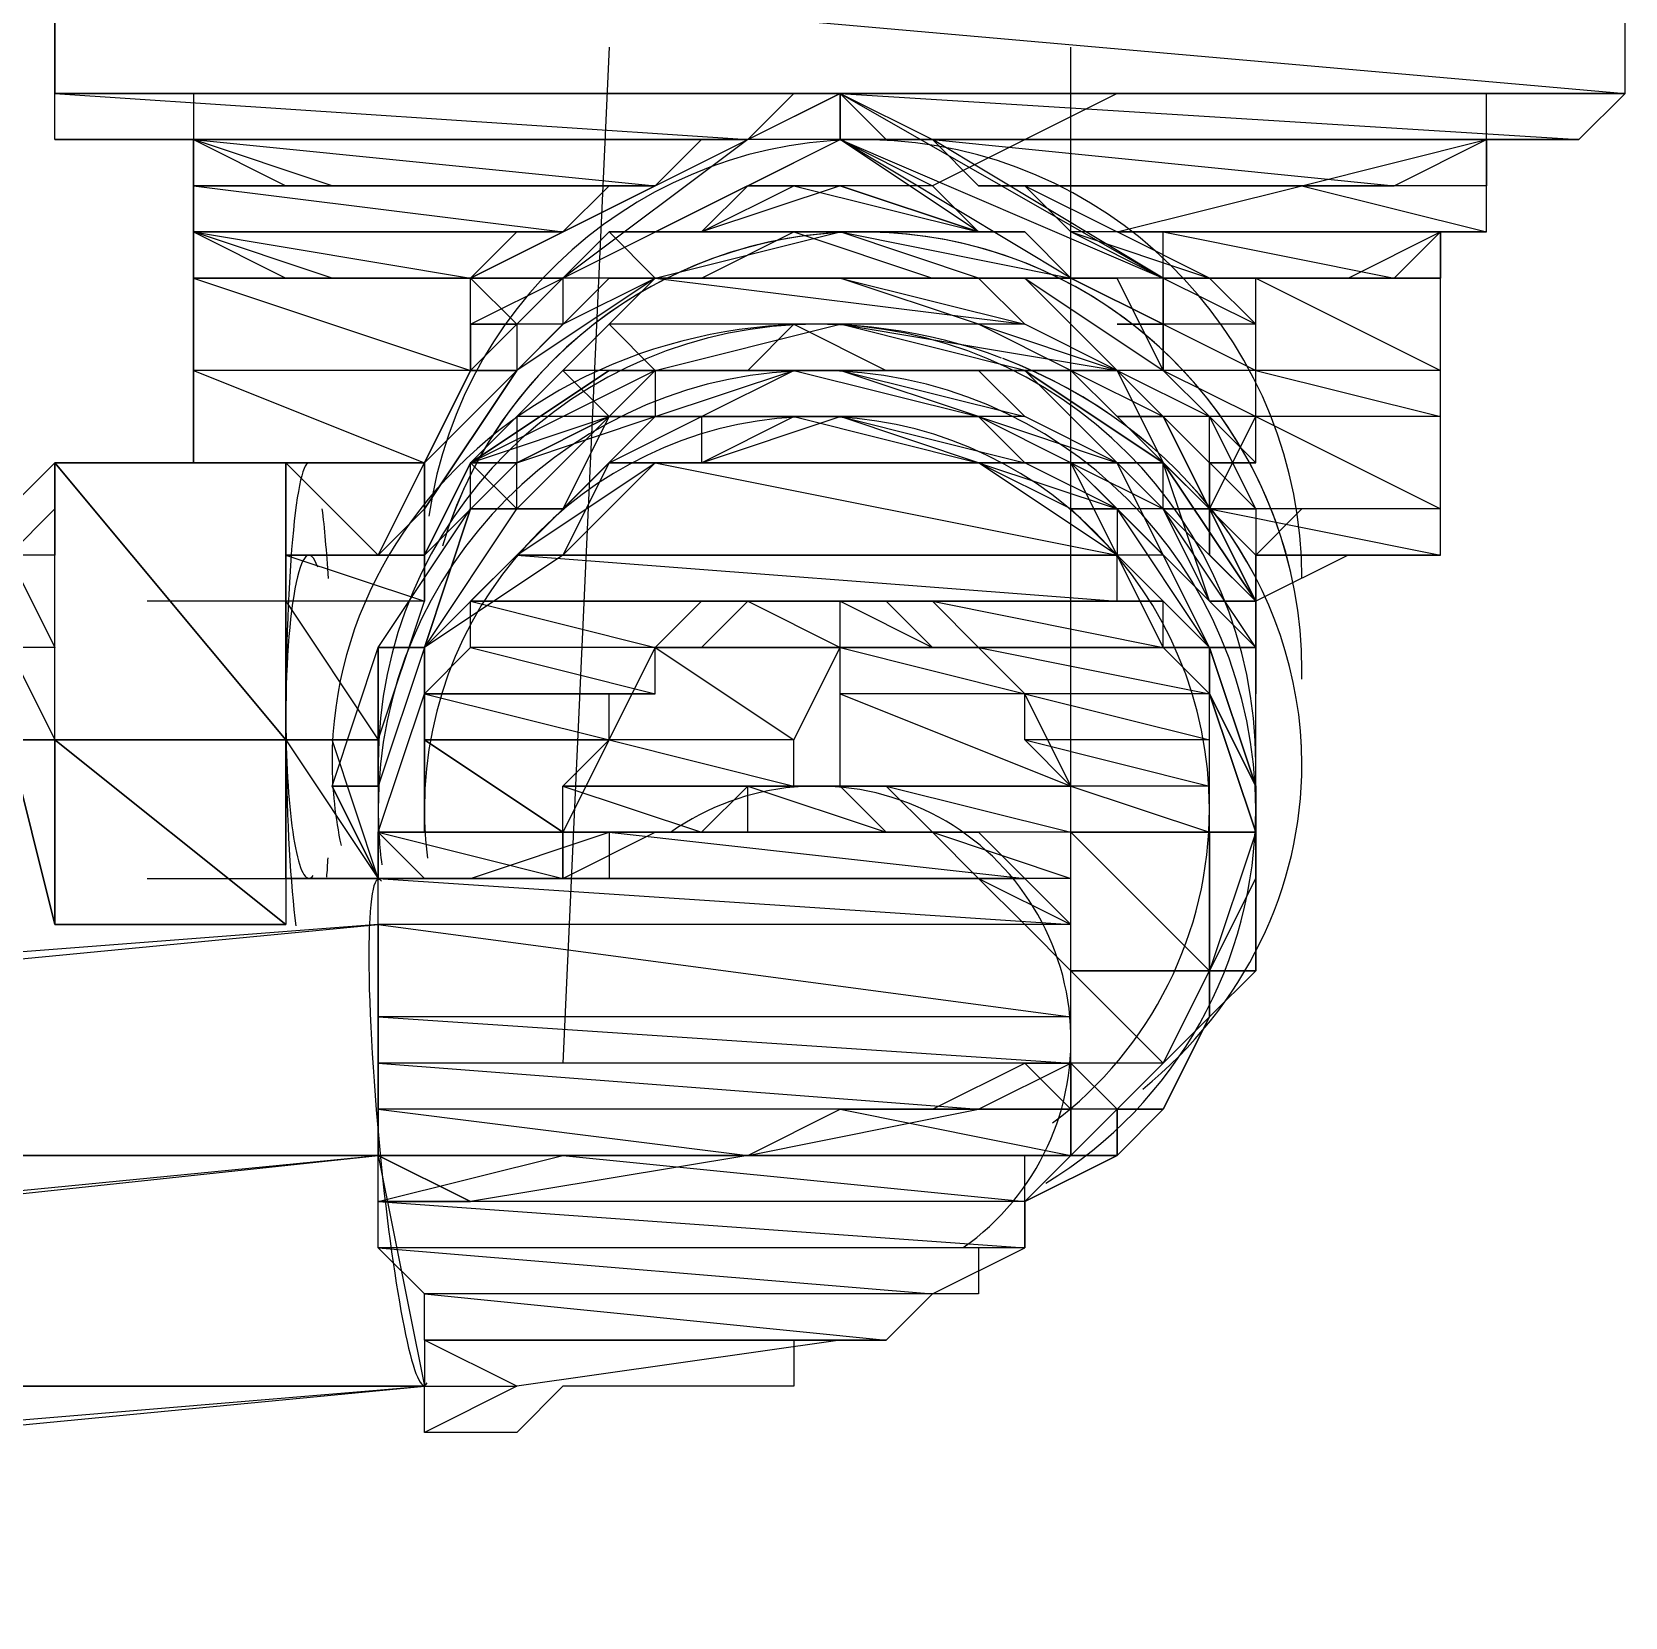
# Model space of a CAD drawing. Extents: x -3 to 1587, y 0 to 1122.
# Drawn here: x 1101.52 to 1107.04, y 226.4 to 231.89 of the extents above; entities that cross this region are included whole.
import ezdxf

# ---------------------------------------------------------------- set-up
doc = ezdxf.new("R2010")
doc.units = 0
doc.layers.add('Page_1', color=7, linetype='CONTINUOUS')

msp = doc.modelspace()

# ---------------------------------------------------------------- linework, layer by layer
at = {"layer": 'Page_1', "color": 5}
for points in [[(1101.6, 232.4767), (1101.6, 231.6767)], [(1107.04, 231.6767), (1107.04, 232.4767)]]:
    msp.add_lwpolyline(points, dxfattribs=at)
at = {"layer": 'Page_1', "color": 1}
for points in [[(1107.04, 232.1567), (1101.6, 232.1567), (1107.04, 231.6767)], [(1101.6, 232.1567), (1107.04, 231.6767), (1101.6, 231.6767)], [(1104.16, 231.6767), (1104.16, 231.6767), (1101.6, 231.6767), (1104.16, 231.6767), (1101.6, 231.6767), (1104.32, 231.6767)], [(1104.16, 231.6767), (1101.6, 231.6767), (1104, 231.5167)], [(1101.6, 231.6767), (1104, 231.5167), (1101.6, 231.5167)], [(1104.32, 231.6767), (1104.32, 231.5167), (1104, 231.5167)], [(1104.32, 231.6767), (1104.64, 231.5167), (1104.32, 231.5167)], [(1104.32, 231.6767), (1107.04, 231.6767), (1107.04, 231.6767)], [(1107.04, 231.6767), (1107.04, 231.6767), (1104.32, 231.6767)], [(1107.04, 231.6767), (1104.32, 231.6767), (1106.88, 231.5167)], [(1104.32, 231.6767), (1106.88, 231.5167), (1104.48, 231.5167)], [(1104, 231.5167), (1101.6, 231.5167), (1103.84, 231.5167)], [(1101.6, 231.5167), (1103.84, 231.5167), (1102.08, 231.5167)], [(1102.08, 231.5167), (1102.4, 231.3567), (1102.08, 231.3567)], [(1103.84, 231.5167), (1102.08, 231.5167), (1103.68, 231.3567)], [(1102.08, 231.5167), (1103.68, 231.3567), (1102.56, 231.3567)], [(1104, 231.5167), (1103.36, 231.0367), (1103.04, 231.0367)], [(1104.32, 231.5167), (1104, 231.5167), (1103.36, 231.0367)], [(1104.32, 231.5167), (1104.64, 231.3567), (1104, 231.3567)], [(1104.64, 231.5167), (1104.32, 231.5167), (1105.44, 231.0367)], [(1104.32, 231.5167), (1105.44, 231.0367), (1105.12, 231.0367)], [(1106.88, 231.5167), (1104.48, 231.5167), (1106.56, 231.5167)], [(1104.48, 231.5167), (1106.56, 231.5167), (1104.64, 231.5167)], [(1106.56, 231.5167), (1104.64, 231.5167), (1106.24, 231.3567)], [(1104.64, 231.5167), (1106.24, 231.3567), (1104.8, 231.3567)], [(1106.56, 231.5167), (1106.56, 231.3567), (1105.92, 231.3567)], [(1106.56, 231.3567), (1106.56, 231.5167)], [(1103.52, 231.3567), (1103.52, 231.3567), (1102.08, 231.3567), (1103.52, 231.3567), (1102.08, 231.3567), (1102.4, 231.3567), (1103.52, 231.3567), (1102.08, 231.3567), (1103.36, 231.1967)], [(1102.08, 231.3567), (1103.36, 231.1967), (1102.08, 231.1967)], [(1103.68, 231.3567), (1102.56, 231.3567), (1103.52, 231.3567)], [(1102.56, 231.3567), (1103.52, 231.3567), (1103.36, 231.3567)], [(1103.36, 231.3567), (1103.52, 231.3567), (1103.52, 231.3567)], [(1104, 231.3567), (1104.32, 231.3567), (1103.84, 231.1967)], [(1104.64, 231.3567), (1104.32, 231.3567), (1104.8, 231.1967)], [(1104.32, 231.3567), (1104.8, 231.1967), (1104.8, 231.1967)], [(1106.24, 231.3567), (1104.8, 231.3567), (1105.12, 231.3567)], [(1104.8, 231.3567), (1105.12, 231.3567), (1104.96, 231.3567)], [(1104.96, 231.3567), (1105.28, 231.1967), (1105.12, 231.1967)], [(1104.96, 231.3567), (1104.96, 231.3567), (1104.96, 231.3567), (1104.96, 231.3567), (1104.96, 231.3567), (1105.12, 231.3567), (1105.12, 231.3567)], [(1105.92, 231.3567), (1106.56, 231.1967), (1105.28, 231.1967)], [(1106.56, 231.3567), (1105.92, 231.3567), (1106.56, 231.1967)], [(1102.08, 231.1967), (1102.4, 231.0367), (1102.08, 231.0367)], [(1103.2, 231.1967), (1103.2, 231.1967), (1102.08, 231.1967), (1103.2, 231.1967), (1102.08, 231.1967), (1103.36, 231.1967), (1103.2, 231.1967), (1102.08, 231.1967), (1103.04, 231.0367)], [(1102.08, 231.1967), (1103.04, 231.0367), (1102.56, 231.0367)], [(1104.8, 231.1967), (1104.8, 231.1967)], [(1105.28, 231.1967), (1105.12, 231.1967), (1105.6, 231.0367)], [(1105.12, 231.1967), (1105.6, 231.0367), (1105.44, 231.0367)], [(1106.56, 231.1967), (1105.28, 231.1967)], [(1105.28, 231.1967), (1106.56, 231.1967), (1106.56, 231.1967)], [(1106.56, 231.1967), (1105.28, 231.1967)], [(1105.28, 231.1967), (1106.56, 231.1967), (1105.44, 231.1967)], [(1106.4, 231.1967), (1106.4, 231.1967), (1105.44, 231.1967), (1106.4, 231.1967), (1105.44, 231.1967), (1106.56, 231.1967), (1106.4, 231.1967), (1105.44, 231.1967), (1106.24, 231.0367)], [(1105.44, 231.1967), (1106.24, 231.0367), (1105.44, 231.0367)], [(1106.4, 231.1967), (1106.4, 231.0367), (1106.08, 231.0367)], [(1102.56, 231.0367), (1102.56, 231.0367), (1102.08, 231.0367), (1102.56, 231.0367), (1102.08, 231.0367), (1102.4, 231.0367)], [(1103.04, 231.0367), (1103.04, 231.0367), (1102.08, 231.0367), (1103.04, 231.0367), (1102.08, 231.0367), (1102.56, 231.0367), (1103.04, 231.0367), (1102.08, 231.0367), (1103.04, 230.7167)], [(1102.08, 231.0367), (1103.04, 230.7167), (1102.08, 230.7167)], [(1103.04, 231.0367), (1102.56, 231.0367)], [(1102.56, 231.0367), (1103.04, 231.0367), (1103.04, 231.0367)], [(1103.04, 231.0367), (1103.04, 231.0367), (1103.04, 231.0367), (1103.04, 231.0367), (1102.56, 231.0367), (1103.04, 231.0367), (1102.56, 231.0367)], [(1103.2, 230.8767), (1103.2, 230.8767), (1103.04, 230.8767), (1103.2, 230.8767), (1103.04, 230.8767), (1103.04, 231.0367)], [(1103.04, 231.0367), (1103.36, 231.0367), (1103.2, 230.8767)], [(1105.44, 231.0367), (1105.12, 231.0367), (1105.44, 230.8767)], [(1105.12, 231.0367), (1105.44, 230.8767), (1105.44, 230.8767)], [(1106.24, 231.0367), (1105.44, 231.0367), (1105.6, 231.0367)], [(1105.44, 231.0367), (1105.6, 231.0367), (1105.6, 231.0367)], [(1105.6, 231.0367), (1105.44, 231.0367)], [(1105.44, 231.0367), (1105.6, 231.0367), (1105.6, 231.0367)], [(1105.6, 231.0367), (1105.6, 231.0367), (1105.44, 231.0367), (1105.6, 231.0367), (1105.44, 231.0367)], [(1105.44, 231.0367), (1105.6, 231.0367), (1105.6, 231.0367)], [(1105.6, 231.0367), (1105.6, 231.0367), (1105.44, 231.0367), (1105.6, 231.0367), (1105.44, 231.0367), (1105.76, 230.8767)], [(1105.44, 231.0367), (1105.76, 230.8767), (1105.44, 230.8767)], [(1105.6, 231.0367), (1105.6, 231.0367)], [(1106.4, 231.0367), (1106.08, 231.0367), (1105.76, 231.0367)], [(1106.4, 231.0367), (1105.76, 231.0367), (1106.4, 230.7167)], [(1105.76, 231.0367), (1106.4, 230.7167), (1105.76, 230.7167)], [(1106.08, 231.0367), (1106.4, 231.0367), (1106.4, 231.0367)], [(1103.04, 230.8767), (1103.04, 230.7167), (1103.04, 230.7167)], [(1103.2, 230.8767), (1103.04, 230.8767), (1103.04, 230.8767)], [(1103.04, 230.8767), (1103.04, 230.8767), (1103.2, 230.8767)], [(1103.2, 230.8767), (1103.2, 230.8767)], [(1105.28, 230.8767), (1105.44, 230.8767), (1105.44, 230.8767)], [(1105.28, 230.8767), (1105.44, 230.8767), (1105.44, 230.8767)], [(1105.44, 230.8767), (1105.44, 230.8767), (1105.28, 230.8767)], [(1105.44, 230.8767), (1105.44, 230.8767)], [(1105.44, 230.8767), (1105.44, 230.7167), (1105.44, 230.7167)], [(1105.44, 230.7167), (1105.44, 230.7167), (1105.44, 230.7167), (1105.44, 230.7167), (1105.44, 230.8767)], [(1105.76, 230.8767), (1105.44, 230.8767), (1105.76, 230.7167)], [(1105.44, 230.8767), (1105.76, 230.7167), (1105.44, 230.7167)], [(1103.04, 230.7167), (1102.08, 230.7167), (1102.88, 230.3967)], [(1102.08, 230.7167), (1102.88, 230.3967), (1102.08, 230.3967)], [(1105.76, 230.7167), (1105.44, 230.7167), (1105.76, 230.5567)], [(1105.44, 230.7167), (1105.76, 230.5567), (1105.6, 230.5567)], [(1106.4, 230.7167), (1105.76, 230.7167), (1106.4, 230.5567)], [(1105.76, 230.7167), (1106.4, 230.5567), (1105.76, 230.5567)], [(1105.76, 230.5567), (1106.4, 230.2367), (1105.6, 230.2367)], [(1105.76, 230.5567), (1105.6, 230.5567), (1105.76, 230.3967)], [(1105.6, 230.5567), (1105.76, 230.3967), (1105.6, 230.3967)], [(1106.4, 230.5567), (1105.76, 230.5567), (1106.4, 230.2367)], [(1101.6, 230.3967), (1101.6, 230.2367), (1101.6, 230.2367)], [(1102.4, 230.3967), (1101.6, 230.3967), (1101.6, 230.3967), (1102.4, 230.3967), (1102.4, 230.3967)], [(1102.4, 229.4367), (1102.4, 229.4367), (1101.6, 229.4367), (1102.4, 229.4367), (1101.6, 229.4367), (1101.6, 230.3967)], [(1101.6, 230.3967), (1102.4, 230.3967), (1102.4, 229.4367)], [(1102.88, 230.3967), (1102.08, 230.3967)], [(1102.08, 230.3967), (1102.88, 230.3967), (1102.88, 230.3967)], [(1102.88, 230.3967), (1102.08, 230.3967)], [(1102.08, 230.3967), (1102.88, 230.3967), (1102.4, 230.3967)], [(1102.88, 230.3967), (1102.4, 230.3967), (1102.72, 230.0767)], [(1102.4, 230.3967), (1102.72, 230.0767), (1102.4, 230.0767)], [(1105.6, 230.3967), (1105.6, 230.2367), (1105.6, 230.2367), (1105.6, 230.3967), (1105.6, 230.3967), (1105.6, 230.3967), (1105.76, 230.3967), (1105.76, 230.3967)], [(1101.6, 230.2367), (1101.6, 230.0767), (1101.44, 230.0767)], [(1101.6, 230.0767), (1101.6, 230.2367)], [(1106.4, 230.2367), (1105.6, 230.2367), (1106.4, 230.0767)], [(1105.6, 230.2367), (1106.4, 230.0767), (1105.76, 230.0767)], [(1101.6, 230.0767), (1101.44, 230.0767), (1101.6, 229.7567)], [(1101.44, 230.0767), (1101.6, 229.7567), (1101.44, 229.7567)], [(1102.4, 230.0767), (1102.4, 230.0767), (1102.4, 230.0767), (1102.72, 230.0767), (1102.72, 230.0767), (1102.4, 230.0767), (1102.4, 230.0767), (1102.4, 230.0767), (1102.4, 230.0767), (1102.4, 230.0767), (1102.4, 230.0767)], [(1106.4, 230.0767), (1105.76, 230.0767)], [(1105.76, 230.0767), (1106.4, 230.0767), (1106.4, 230.0767)], [(1106.24, 230.0767), (1106.24, 230.0767), (1105.76, 230.0767), (1106.24, 230.0767), (1105.76, 230.0767), (1106.4, 230.0767), (1106.24, 230.0767), (1106.08, 230.0767), (1105.76, 230.0767)], [(1106.08, 230.0767), (1105.76, 230.0767)], [(1105.76, 230.0767), (1106.08, 230.0767), (1105.76, 229.9167)], [(1101.44, 229.4367), (1101.44, 229.4367), (1101.44, 229.9167), (1101.44, 229.4367), (1101.44, 229.4367), (1101.44, 229.4367), (1101.44, 229.4367), (1101.44, 229.4367), (1101.44, 229.4367), (1101.44, 229.4367), (1101.6, 229.4367), (1101.6, 229.4367)], [(1104, 229.9167), (1104.32, 229.7567), (1103.84, 229.7567)], [(1104.32, 229.9167), (1104, 229.9167), (1104, 229.9167), (1104.32, 229.9167), (1104, 229.9167), (1104.32, 229.7567)], [(1104.32, 229.9167), (1104.48, 229.9167), (1104.48, 229.9167)], [(1104.48, 229.9167), (1104.32, 229.9167), (1104.64, 229.7567)], [(1104.32, 229.9167), (1104.64, 229.7567), (1104.32, 229.7567)], [(1101.6, 229.7567), (1101.44, 229.7567), (1101.6, 229.4367)], [(1101.44, 229.7567), (1101.6, 229.4367), (1101.44, 229.4367)], [(1103.68, 229.7567), (1104.16, 229.4367), (1103.52, 229.4367)], [(1104.32, 229.7567), (1103.84, 229.7567), (1103.68, 229.7567)], [(1104.32, 229.7567), (1103.68, 229.7567), (1104.16, 229.4367)], [(1103.84, 229.7567), (1104.32, 229.7567), (1104.32, 229.7567)], [(1104.8, 229.7567), (1104.8, 229.7567), (1104.32, 229.7567), (1104.8, 229.7567), (1104.32, 229.7567), (1104.64, 229.7567), (1104.8, 229.7567), (1104.32, 229.7567), (1104.96, 229.5967)], [(1104.32, 229.7567), (1104.96, 229.5967), (1104.32, 229.5967)], [(1104.96, 229.5967), (1104.32, 229.5967), (1105.12, 229.2767)], [(1104.32, 229.5967), (1105.12, 229.2767), (1104.32, 229.2767)], [(1101.6, 228.7967), (1101.6, 228.7967), (1101.6, 228.7967), (1101.6, 228.7967), (1101.6, 228.7967), (1101.6, 228.7967), (1101.6, 228.7967), (1101.6, 228.7967), (1101.44, 229.4367), (1101.6, 228.7967), (1101.44, 229.4367), (1101.6, 229.4367)], [(1101.44, 229.4367), (1101.6, 229.4367), (1101.6, 229.4367)], [(1101.6, 229.4367), (1101.6, 229.4367), (1101.6, 229.4367), (1101.6, 229.4367), (1101.44, 229.4367)], [(1102.4, 228.7967), (1102.4, 228.7967), (1101.6, 228.7967), (1102.4, 228.7967), (1101.6, 228.7967), (1101.6, 229.4367)], [(1101.6, 229.4367), (1102.4, 229.4367), (1102.4, 228.7967)], [(1103.52, 229.4367), (1104.16, 229.2767), (1103.36, 229.2767)], [(1104.16, 229.4367), (1103.52, 229.4367), (1104.16, 229.2767)], [(1104.16, 229.2767), (1103.36, 229.2767)], [(1103.36, 229.2767), (1104.16, 229.2767), (1104.16, 229.2767)], [(1104, 229.2767), (1104, 229.2767), (1103.36, 229.2767), (1104, 229.2767), (1103.36, 229.2767), (1104.16, 229.2767), (1104, 229.2767), (1103.36, 229.2767), (1103.84, 229.1167)], [(1103.36, 229.2767), (1103.84, 229.1167), (1103.36, 229.1167)], [(1104.32, 229.2767), (1104, 229.2767), (1104, 229.2767), (1104.32, 229.2767), (1104, 229.2767), (1104.48, 229.1167)], [(1104, 229.2767), (1104.48, 229.1167), (1104, 229.1167)], [(1105.12, 229.2767), (1104.32, 229.2767)], [(1104.32, 229.2767), (1105.12, 229.2767), (1105.12, 229.2767)], [(1105.12, 229.2767), (1104.32, 229.2767)], [(1104.32, 229.2767), (1105.12, 229.2767), (1104.48, 229.2767)], [(1105.12, 229.2767), (1104.48, 229.2767), (1105.12, 229.1167)], [(1104.48, 229.2767), (1105.12, 229.1167), (1104.64, 229.1167)], [(1103.52, 229.1167), (1104.96, 228.9567), (1103.04, 228.9567)], [(1103.68, 229.1167), (1103.68, 229.1167), (1103.36, 229.1167), (1103.68, 229.1167), (1103.36, 229.1167), (1103.84, 229.1167), (1103.68, 229.1167), (1103.36, 229.1167), (1103.36, 228.9567)], [(1103.36, 229.1167), (1103.36, 228.9567), (1103.36, 228.9567)], [(1104.8, 229.1167), (1103.68, 229.1167), (1103.52, 229.1167)], [(1104.8, 229.1167), (1103.52, 229.1167), (1104.96, 228.9567)], [(1103.84, 229.1167), (1104.8, 229.1167), (1103.68, 229.1167)], [(1103.68, 229.1167), (1104.8, 229.1167), (1104.8, 229.1167)], [(1104, 229.1167), (1104.64, 229.1167), (1103.84, 229.1167)], [(1104.64, 229.1167), (1103.84, 229.1167), (1104.8, 229.1167)], [(1104.48, 229.1167), (1104, 229.1167), (1104.64, 229.1167)], [(1105.12, 229.1167), (1104.64, 229.1167), (1105.12, 228.9567)], [(1104.64, 229.1167), (1105.12, 228.9567), (1104.8, 228.9567)], [(1102.88, 228.9567), (1104.96, 228.9567), (1102.72, 228.9567)], [(1104.96, 228.9567), (1102.72, 228.9567), (1105.12, 228.7967)], [(1102.72, 228.9567), (1105.12, 228.7967), (1102.72, 228.7967)], [(1104.96, 228.9567), (1103.04, 228.9567), (1102.88, 228.9567)], [(1104.96, 228.9567), (1102.88, 228.9567)], [(1103.04, 228.9567), (1104.96, 228.9567), (1104.96, 228.9567)], [(1103.36, 228.9567), (1103.36, 228.9567)], [(1105.12, 228.9567), (1104.8, 228.9567), (1105.12, 228.7967)], [(1104.8, 228.9567), (1105.12, 228.7967), (1104.96, 228.7967)], [(1102.72, 228.7967), (1102.72, 227.9967), (1094.4, 227.9967)], [(1105.12, 228.7967), (1102.72, 228.7967), (1105.12, 228.4767)], [(1102.72, 228.7967), (1105.12, 228.4767), (1102.72, 228.4767)], [(1105.12, 228.7967), (1104.96, 228.7967), (1105.12, 228.6367)], [(1104.96, 228.7967), (1105.12, 228.6367), (1105.12, 228.6367)], [(1105.12, 228.6367), (1105.12, 228.6367)], [(1105.12, 228.4767), (1102.72, 228.4767), (1105.12, 228.3167)], [(1102.72, 228.4767), (1105.12, 228.3167), (1102.72, 228.3167)], [(1105.12, 228.3167), (1102.72, 228.3167), (1104.8, 228.1567)], [(1102.72, 228.3167), (1104.8, 228.1567), (1102.72, 228.1567)], [(1104.96, 228.3167), (1105.12, 228.1567), (1104.64, 228.1567)], [(1104.96, 228.3167), (1104.96, 228.3167), (1105.12, 228.3167), (1104.96, 228.3167), (1105.12, 228.3167), (1105.12, 228.3167)], [(1105.12, 228.3167), (1105.12, 228.3167), (1104.96, 228.3167), (1105.12, 228.3167), (1104.96, 228.3167), (1105.12, 228.1567)], [(1104.8, 228.1567), (1102.72, 228.1567), (1104, 227.9967)], [(1102.72, 228.1567), (1104, 227.9967), (1102.72, 227.9967)], [(1104.32, 228.1567), (1105.12, 227.9967), (1104, 227.9967)], [(1105.12, 228.1567), (1104.64, 228.1567), (1104.32, 228.1567)], [(1105.12, 228.1567), (1104.32, 228.1567), (1105.12, 227.9967)], [(1104.64, 228.1567), (1105.12, 228.1567), (1105.12, 228.1567)], [(1102.72, 227.9967), (1094.4, 227.9967)], [(1094.4, 227.9967), (1102.72, 227.9967), (1102.72, 227.9967)], [(1102.72, 227.9967), (1094.4, 227.9967), (1098.24, 227.5167)], [(1102.72, 227.9967), (1102.88, 227.1967), (1094.56, 227.1967)], [(1103.36, 227.9967), (1104.96, 227.8367), (1102.72, 227.8367)], [(1103.04, 227.8367), (1103.04, 227.8367), (1102.72, 227.8367), (1103.04, 227.8367), (1102.72, 227.8367), (1102.72, 227.9967)], [(1102.72, 227.9967), (1104, 227.9967), (1103.04, 227.8367)], [(1104, 227.9967), (1104.96, 227.9967), (1103.36, 227.9967)], [(1104.96, 227.9967), (1103.36, 227.9967), (1104.96, 227.8367)], [(1105.12, 227.9967), (1104, 227.9967), (1104.96, 227.9967)], [(1104.96, 227.8367), (1102.72, 227.8367), (1104.96, 227.6767)], [(1102.72, 227.8367), (1104.96, 227.6767), (1102.72, 227.6767)], [(1104.96, 227.6767), (1102.72, 227.6767), (1104.64, 227.5167)], [(1102.72, 227.6767), (1104.64, 227.5167), (1102.88, 227.5167)], [(1104.64, 227.5167), (1102.88, 227.5167), (1104.48, 227.3567)], [(1102.88, 227.5167), (1104.48, 227.3567), (1102.88, 227.3567)], [(1104.32, 227.3567), (1104.32, 227.3567), (1102.88, 227.3567), (1104.32, 227.3567), (1102.88, 227.3567), (1104.48, 227.3567)], [(1102.88, 227.3567), (1102.88, 227.1967), (1103.2, 227.1967)], [(1102.88, 227.3567), (1104.32, 227.3567), (1103.2, 227.1967)], [(1102.88, 227.1967), (1094.56, 227.1967)], [(1094.56, 227.1967), (1102.88, 227.1967), (1102.88, 227.1967)], [(1102.88, 227.1967), (1094.56, 227.1967), (1100.96, 227.0367)], [(1102.88, 227.1967), (1103.2, 227.1967), (1102.88, 227.0367)]]:
    msp.add_lwpolyline(points, close=True, dxfattribs=at)
at = {"layer": 'Page_1', "color": 7}
for points in [[(1103.52, 231.8367), (1103.36, 228.3167)], [(1105.12, 228.3167), (1105.12, 231.8367)], [(1101.44, 228.7967), (1101.44, 228.9567), (1101.44, 229.1167), (1101.44, 229.2767), (1101.44, 229.4367), (1101.44, 229.5967), (1101.44, 229.7567), (1101.44, 229.9167), (1101.44, 230.0767), (1101.44, 230.2367), (1101.6, 230.3967), (1102.4, 230.3967)], [(1102.88, 230.0767), (1102.4, 230.0767)], [(1102.88, 230.0767), (1102.88, 229.9167)], [(1102.4, 229.9167), (1101.92, 229.9167)], [(1105.76, 229.2767), (1105.76, 229.5967), (1105.76, 229.9167)], [(1102.72, 229.4367), (1102.72, 229.2767)], [(1102.72, 229.2767), (1102.72, 229.1167)], [(1105.76, 229.1167), (1105.76, 229.2767)], [(1103.68, 229.1167), (1103.52, 229.1167), (1103.52, 228.9567), (1103.36, 228.9567), (1103.2, 228.9567), (1103.04, 228.9567), (1102.88, 228.9567), (1102.72, 228.9567)], [(1101.92, 228.9567), (1102.4, 228.9567)], [(1102.4, 228.9567), (1102.72, 228.9567)], [(1102.72, 228.7967), (1094.4, 228.1567)], [(1105.12, 228.3167), (1105.12, 227.9967), (1104.96, 227.8367), (1104.96, 227.6767), (1104.8, 227.6767), (1104.8, 227.5167), (1104.64, 227.5167), (1104.48, 227.3567), (1104.32, 227.3567), (1104.16, 227.3567), (1104.16, 227.1967), (1104, 227.1967), (1103.84, 227.1967), (1103.68, 227.1967), (1103.52, 227.1967), (1103.36, 227.1967), (1103.2, 227.0367), (1103.04, 227.0367), (1102.88, 227.0367)], [(1094.56, 226.3967), (1102.88, 227.1967)]]:
    msp.add_lwpolyline(points, dxfattribs=at)
at = {"layer": 'Page_1', "color": 2}
for points in [[(1102.08, 231.6767), (1102.08, 231.1967)], [(1104.32, 231.6767), (1103.04, 231.0367)], [(1104.8, 231.1967), (1104.32, 231.5167), (1104.32, 231.6767), (1105.44, 231.0367), (1105.44, 230.8767), (1105.44, 230.7167)], [(1105.28, 231.6767), (1104.64, 231.3567), (1104.48, 231.3567)], [(1106.56, 231.1967), (1106.56, 231.6767)], [(1103.68, 231.1967), (1104.32, 231.5167)], [(1102.08, 231.1967), (1102.08, 230.3967)], [(1106.4, 230.0767), (1106.4, 231.1967)], [(1103.04, 230.7167), (1103.04, 230.8767), (1103.04, 231.0367)], [(1103.04, 230.8767), (1103.36, 231.0367)], [(1105.12, 231.0367), (1105.44, 230.8767)], [(1105.76, 230.0767), (1105.92, 230.2367)]]:
    msp.add_lwpolyline(points, dxfattribs=at)
msp.add_lwpolyline([(1105.76, 231.6767)], close=True, dxfattribs=at)
at = {"layer": 'Page_1', "color": 7}
for points in [[(1104.16, 231.3567), (1104.8, 231.1967), (1103.84, 231.1967)], [(1103.52, 231.1967), (1103.68, 231.0367), (1103.36, 231.0367)], [(1103.68, 231.1967), (1104.96, 231.1967), (1103.52, 231.1967)], [(1104.32, 231.1967), (1103.52, 231.1967), (1103.68, 231.0367)], [(1104.8, 231.1967), (1103.84, 231.1967), (1103.68, 231.1967)], [(1104.8, 231.1967), (1103.68, 231.1967), (1104.96, 231.1967)], [(1103.84, 231.1967), (1104.8, 231.1967), (1104.8, 231.1967)], [(1104.16, 231.1967), (1104.64, 231.0367), (1103.84, 231.0367)], [(1104.96, 231.1967), (1104.32, 231.1967), (1105.12, 231.0367)], [(1104.32, 231.1967), (1105.12, 231.0367), (1104.8, 231.0367)], [(1103.36, 231.0367), (1103.36, 230.8767), (1103.2, 230.8767)], [(1103.2, 230.7167), (1103.2, 230.7167), (1103.2, 230.7167), (1103.2, 230.7167), (1103.2, 230.7167), (1103.2, 230.7167), (1103.52, 231.0367), (1103.2, 230.7167), (1103.52, 231.0367), (1103.68, 231.0367)], [(1103.68, 231.0367), (1103.36, 231.0367), (1103.36, 230.8767)], [(1103.68, 231.0367), (1103.52, 231.0367), (1103.52, 231.0367), (1103.68, 231.0367), (1104, 231.0367), (1104, 231.0367)], [(1103.68, 231.0367), (1104.96, 230.8767), (1103.52, 230.8767)], [(1103.84, 231.0367), (1104, 231.0367), (1103.68, 231.0367)], [(1104.16, 231.0367), (1104.8, 231.0367), (1103.68, 231.0367)], [(1104.8, 231.0367), (1103.68, 231.0367)], [(1103.68, 231.0367), (1104.8, 231.0367), (1104.8, 231.0367)], [(1104.8, 231.0367), (1103.68, 231.0367), (1104.96, 230.8767)], [(1104.32, 231.0367), (1103.84, 231.0367), (1104, 231.0367)], [(1104.8, 231.0367), (1104.8, 231.0367), (1104.32, 231.0367), (1104.8, 231.0367), (1104.32, 231.0367), (1104.64, 231.0367)], [(1104.8, 231.0367), (1104.32, 231.0367), (1104.96, 230.8767)], [(1104.32, 231.0367), (1104.96, 230.8767), (1104.8, 230.8767)], [(1105.12, 231.0367), (1104.8, 231.0367), (1105.28, 231.0367)], [(1104.8, 231.0367), (1105.28, 231.0367), (1104.96, 231.0367)], [(1105.28, 231.0367), (1104.96, 231.0367), (1105.44, 230.7167)], [(1104.96, 231.0367), (1105.44, 230.7167), (1105.28, 230.7167)], [(1103.2, 230.8767), (1103.2, 230.7167), (1103.04, 230.7167)], [(1103.36, 230.8767), (1103.2, 230.8767), (1103.2, 230.7167)], [(1103.52, 230.8767), (1103.68, 230.7167), (1103.36, 230.7167)], [(1104.32, 230.8767), (1103.52, 230.8767), (1103.68, 230.7167)], [(1104.16, 230.8767), (1104.48, 230.7167), (1104, 230.7167)], [(1104.96, 230.8767), (1104.32, 230.8767), (1105.28, 230.7167)], [(1104.32, 230.8767), (1105.28, 230.7167), (1104.96, 230.7167)], [(1104.96, 230.8767), (1104.8, 230.8767), (1105.28, 230.7167)], [(1104.8, 230.8767), (1105.28, 230.7167), (1105.12, 230.7167)], [(1102.88, 230.3967), (1102.88, 230.3967), (1103.04, 230.7167), (1102.88, 230.3967), (1103.04, 230.7167), (1103.2, 230.7167), (1102.88, 230.3967), (1102.88, 230.2367), (1102.88, 230.2367)], [(1103.2, 230.7167), (1102.88, 230.2367), (1102.88, 230.2367)], [(1102.88, 230.2367), (1102.88, 230.2367), (1103.2, 230.7167), (1102.88, 230.2367), (1102.88, 230.2367), (1102.88, 230.2367), (1102.88, 230.2367), (1102.88, 230.2367), (1102.88, 230.0767), (1102.88, 230.0767)], [(1103.04, 230.3967), (1103.04, 230.3967), (1103.52, 230.7167), (1103.04, 230.3967), (1103.52, 230.7167), (1103.68, 230.7167)], [(1103.36, 230.7167), (1103.52, 230.5567), (1103.2, 230.5567)], [(1103.68, 230.7167), (1103.36, 230.7167), (1103.52, 230.5567)], [(1103.68, 230.7167), (1103.68, 230.7167), (1104, 230.7167), (1103.68, 230.7167), (1104, 230.7167), (1104.32, 230.7167), (1103.68, 230.7167), (1103.52, 230.7167), (1103.52, 230.7167), (1103.68, 230.7167), (1103.68, 230.7167)], [(1103.68, 230.7167), (1103.68, 230.5567), (1103.52, 230.5567)], [(1104.16, 230.7167), (1104.8, 230.7167), (1103.68, 230.7167)], [(1104.16, 230.7167), (1104.16, 230.7167), (1103.68, 230.7167), (1104.16, 230.7167), (1103.68, 230.7167), (1104.32, 230.7167), (1104.16, 230.7167), (1103.68, 230.7167), (1103.68, 230.5567)], [(1104.16, 230.7167), (1104.8, 230.5567), (1103.84, 230.5567)], [(1104.8, 230.7167), (1104.48, 230.7167), (1104.32, 230.7167)], [(1104.48, 230.7167), (1104.32, 230.7167), (1104.8, 230.7167)], [(1104.32, 230.7167), (1104.8, 230.7167), (1104.8, 230.7167)], [(1104.8, 230.7167), (1104.8, 230.7167), (1104.32, 230.7167)], [(1104.8, 230.7167), (1104.32, 230.7167), (1104.96, 230.5567)], [(1104.32, 230.7167), (1104.96, 230.5567), (1104.8, 230.5567)], [(1104.96, 230.7167), (1104.96, 230.7167), (1104.48, 230.7167), (1104.96, 230.7167), (1104.48, 230.7167), (1104.8, 230.7167), (1104.96, 230.7167), (1105.28, 230.3967), (1105.28, 230.3967)], [(1105.28, 230.7167), (1104.96, 230.7167)], [(1104.96, 230.7167), (1105.28, 230.7167), (1105.28, 230.7167)], [(1105.44, 230.3967), (1105.44, 230.3967), (1104.96, 230.7167), (1105.44, 230.3967), (1104.96, 230.7167), (1105.28, 230.7167)], [(1105.28, 230.3967), (1105.28, 230.3967), (1104.96, 230.7167)], [(1105.28, 230.7167), (1105.12, 230.7167), (1105.44, 230.5567)], [(1105.12, 230.7167), (1105.44, 230.5567), (1105.28, 230.5567)], [(1105.44, 230.7167), (1105.28, 230.7167), (1105.6, 230.5567)], [(1105.28, 230.7167), (1105.6, 230.5567), (1105.44, 230.5567)], [(1103.2, 230.5567), (1103.2, 230.3967), (1103.04, 230.3967)], [(1103.52, 230.5567), (1103.2, 230.3967), (1103.04, 230.3967)], [(1103.52, 230.5567), (1103.2, 230.5567), (1103.2, 230.3967)], [(1103.68, 230.5567), (1103.52, 230.5567), (1103.2, 230.3967)], [(1103.52, 230.5567), (1103.36, 230.2367), (1103.2, 230.2367)], [(1103.68, 230.5567), (1103.52, 230.5567), (1103.36, 230.2367)], [(1103.68, 230.5567), (1104, 230.5567), (1103.52, 230.5567), (1103.68, 230.5567), (1103.68, 230.5567), (1103.52, 230.5567), (1103.68, 230.5567), (1103.52, 230.5567), (1104, 230.5567)], [(1103.84, 230.5567), (1103.84, 230.3967), (1103.52, 230.3967)], [(1104.8, 230.5567), (1103.84, 230.5567), (1103.68, 230.5567)], [(1104.32, 230.5567), (1103.68, 230.5567), (1104, 230.5567)], [(1104.16, 230.5567), (1104.8, 230.3967), (1103.84, 230.3967)], [(1103.84, 230.5567), (1104.8, 230.5567), (1104.8, 230.5567)], [(1104.16, 230.5567), (1104.64, 230.5567), (1103.84, 230.5567)], [(1104.32, 230.5567), (1103.84, 230.5567), (1103.84, 230.3967)], [(1104.8, 230.5567), (1104.32, 230.5567), (1104.96, 230.3967)], [(1104.32, 230.5567), (1104.96, 230.3967), (1104.8, 230.3967)], [(1104.8, 230.5567), (1104.8, 230.5567), (1104.32, 230.5567), (1104.8, 230.5567), (1104.32, 230.5567), (1104.64, 230.5567)], [(1104.8, 230.5567), (1104.32, 230.5567), (1104.96, 230.3967)], [(1104.32, 230.5567), (1104.96, 230.3967), (1104.8, 230.3967)], [(1104.96, 230.5567), (1104.8, 230.5567), (1105.28, 230.3967)], [(1104.8, 230.5567), (1105.28, 230.3967), (1105.12, 230.3967)], [(1105.6, 230.2367), (1105.6, 230.2367), (1105.28, 230.5567), (1105.6, 230.2367), (1105.28, 230.5567), (1105.44, 230.5567)], [(1105.6, 230.5567), (1105.44, 230.5567), (1105.76, 230.2367)], [(1105.44, 230.5567), (1105.76, 230.2367), (1105.6, 230.2367)], [(1102.88, 230.2367), (1102.88, 230.2367), (1102.88, 230.3967)], [(1102.88, 230.0767), (1102.88, 230.0767), (1103.04, 230.3967), (1102.88, 230.0767), (1103.04, 230.3967), (1103.2, 230.3967), (1102.88, 230.0767), (1102.88, 229.9167), (1102.88, 229.9167), (1102.88, 230.0767), (1102.88, 230.0767), (1102.88, 230.0767), (1102.88, 230.0767)], [(1103.2, 230.3967), (1103.04, 230.3967), (1103.2, 230.2367)], [(1103.04, 230.3967), (1103.2, 230.2367), (1103.04, 230.2367)], [(1103.68, 230.3967), (1105.28, 230.0767), (1103.2, 230.0767)], [(1103.52, 230.3967), (1103.36, 230.0767), (1103.2, 230.0767)], [(1103.68, 230.3967), (1103.52, 230.3967), (1103.36, 230.0767)], [(1103.68, 230.3967), (1103.68, 230.3967), (1103.52, 230.3967), (1103.68, 230.3967), (1103.52, 230.3967), (1103.84, 230.3967)], [(1104.8, 230.3967), (1103.84, 230.3967), (1103.68, 230.3967)], [(1104.8, 230.3967), (1103.68, 230.3967), (1105.28, 230.0767)], [(1103.84, 230.3967), (1104.8, 230.3967), (1104.8, 230.3967)], [(1104.96, 230.3967), (1104.8, 230.3967), (1105.28, 230.3967)], [(1104.8, 230.3967), (1105.28, 230.3967), (1105.12, 230.3967)], [(1104.96, 230.3967), (1104.8, 230.3967), (1105.28, 230.2367)], [(1104.8, 230.3967), (1105.28, 230.2367), (1105.12, 230.2367)], [(1105.28, 230.3967), (1105.12, 230.3967), (1105.44, 230.2367)], [(1105.12, 230.3967), (1105.44, 230.2367), (1105.28, 230.2367)], [(1105.28, 230.3967), (1105.12, 230.3967), (1105.44, 230.0767)], [(1105.12, 230.3967), (1105.44, 230.0767), (1105.28, 230.0767)], [(1105.28, 230.3967), (1105.44, 230.3967), (1105.44, 230.3967)], [(1105.44, 230.3967), (1105.44, 230.3967), (1105.28, 230.3967)], [(1105.6, 230.2367), (1105.44, 230.3967)], [(1105.44, 230.3967), (1105.6, 230.2367), (1105.44, 230.2367)], [(1105.76, 229.9167), (1105.44, 230.3967)], [(1105.44, 230.3967), (1105.76, 229.9167), (1105.6, 229.9167)], [(1102.88, 230.0767), (1102.88, 230.0767), (1102.72, 230.0767), (1102.88, 230.0767), (1102.72, 230.0767), (1102.88, 230.2367)], [(1103.04, 230.2367), (1102.88, 229.7567), (1102.72, 229.7567)], [(1102.88, 230.2367), (1102.88, 230.0767), (1102.88, 230.0767)], [(1102.88, 230.0767), (1102.88, 230.0767), (1102.88, 230.0767), (1102.88, 230.0767), (1102.88, 230.2367)], [(1103.2, 230.2367), (1103.04, 230.2367), (1102.88, 229.7567)], [(1103.2, 230.2367), (1103.04, 230.2367), (1102.88, 229.7567)], [(1103.04, 230.2367), (1102.88, 229.7567), (1102.88, 229.7567)], [(1103.2, 230.2367), (1103.04, 230.2367), (1103.04, 230.2367), (1103.2, 230.2367), (1103.36, 230.2367), (1103.36, 230.2367)], [(1105.28, 230.0767), (1105.28, 230.0767), (1105.12, 230.2367), (1105.28, 230.0767), (1105.12, 230.2367), (1105.28, 230.2367)], [(1105.44, 230.2367), (1105.28, 230.2367), (1105.76, 229.7567)], [(1105.28, 230.2367), (1105.76, 229.7567), (1105.6, 229.7567)], [(1105.76, 229.9167), (1105.76, 229.9167), (1105.6, 229.9167), (1105.76, 229.9167), (1105.6, 229.9167), (1105.44, 230.2367)], [(1105.44, 230.2367), (1105.6, 230.2367), (1105.76, 229.9167)], [(1105.76, 229.9167), (1105.76, 229.9167), (1105.6, 230.2367), (1105.76, 229.9167), (1105.6, 230.2367), (1105.76, 230.2367), (1105.76, 229.9167), (1105.76, 229.5967), (1105.76, 229.5967)], [(1105.6, 230.2367), (1105.6, 230.0767), (1105.6, 230.0767)], [(1105.6, 230.0767), (1105.6, 230.0767), (1105.6, 230.2367), (1105.6, 230.0767), (1105.76, 229.9167), (1105.76, 229.9167)], [(1102.4, 230.0767), (1102.4, 230.0767), (1102.88, 230.0767), (1102.4, 230.0767), (1102.88, 230.0767), (1102.88, 230.0767)], [(1102.88, 230.0767), (1102.88, 230.0767), (1102.4, 230.0767), (1102.88, 230.0767), (1102.4, 230.0767), (1102.88, 229.9167)], [(1102.4, 230.0767), (1102.88, 229.9167), (1102.4, 229.9167)], [(1102.88, 229.7567), (1102.88, 229.7567), (1103.2, 230.0767), (1102.88, 229.7567), (1103.2, 230.0767), (1103.36, 230.0767)], [(1103.2, 230.0767), (1105.28, 229.9167), (1103.04, 229.9167)], [(1105.28, 230.0767), (1103.2, 230.0767)], [(1103.2, 230.0767), (1105.28, 230.0767), (1105.28, 230.0767)], [(1105.28, 230.0767), (1103.2, 230.0767), (1105.28, 229.9167)], [(1103.36, 230.0767), (1103.2, 230.0767)], [(1103.2, 230.0767), (1103.36, 230.0767), (1103.36, 230.0767)], [(1105.44, 230.0767), (1105.28, 230.0767), (1105.6, 229.7567)], [(1105.28, 230.0767), (1105.6, 229.7567), (1105.44, 229.7567)], [(1105.6, 229.7567), (1105.28, 230.0767)], [(1105.28, 230.0767), (1105.6, 229.7567), (1105.44, 229.7567)], [(1105.76, 229.9167), (1105.76, 229.9167), (1105.76, 229.9167), (1105.76, 229.9167), (1105.6, 230.0767)], [(1102.88, 229.9167), (1102.4, 229.9167), (1102.72, 229.4367)], [(1102.4, 229.9167), (1102.72, 229.4367), (1102.4, 229.4367)], [(1103.84, 229.9167), (1103.84, 229.9167), (1103.04, 229.9167), (1103.84, 229.9167), (1103.04, 229.9167), (1104.16, 229.9167)], [(1103.84, 229.9167), (1103.04, 229.9167), (1103.68, 229.7567)], [(1103.04, 229.9167), (1103.68, 229.7567), (1103.04, 229.7567)], [(1105.28, 229.9167), (1104.16, 229.9167), (1105.44, 229.9167)], [(1104.16, 229.9167), (1105.44, 229.9167), (1104.32, 229.9167)], [(1105.44, 229.9167), (1104.32, 229.9167)], [(1104.32, 229.9167), (1105.44, 229.9167), (1104.64, 229.9167)], [(1105.44, 229.9167), (1104.64, 229.9167), (1105.44, 229.7567)], [(1104.64, 229.9167), (1105.44, 229.7567), (1104.8, 229.7567)], [(1105.76, 229.9167), (1105.6, 229.9167), (1105.76, 229.7567)], [(1105.6, 229.9167), (1105.76, 229.9167), (1105.76, 229.9167)], [(1105.76, 229.9167), (1105.76, 229.9167), (1105.6, 229.9167)], [(1105.76, 229.5967), (1105.76, 229.5967), (1105.76, 229.5967), (1105.76, 229.5967), (1105.76, 229.9167)], [(1102.72, 229.2767), (1102.72, 229.2767), (1102.56, 229.2767), (1102.72, 229.2767), (1102.56, 229.2767), (1102.72, 229.7567)], [(1102.72, 229.7567), (1102.88, 229.7567), (1102.88, 229.7567)], [(1102.88, 229.7567), (1102.88, 229.7567), (1102.72, 229.7567)], [(1102.72, 229.7567), (1102.88, 229.7567), (1102.72, 229.2767)], [(1103.04, 229.7567), (1103.68, 229.5967), (1102.88, 229.5967)], [(1102.88, 229.7567), (1102.88, 229.7567)], [(1102.88, 229.7567), (1102.88, 229.5967), (1102.88, 229.5967)], [(1102.88, 229.5967), (1102.88, 229.5967), (1102.88, 229.7567)], [(1103.68, 229.7567), (1103.04, 229.7567), (1103.68, 229.5967)], [(1105.6, 229.7567), (1105.6, 229.7567), (1104.8, 229.7567), (1105.6, 229.7567), (1104.8, 229.7567), (1105.44, 229.7567)], [(1105.6, 229.7567), (1104.8, 229.7567), (1105.6, 229.5967)], [(1104.8, 229.7567), (1105.6, 229.5967), (1104.96, 229.5967)], [(1105.6, 229.5967), (1105.6, 229.5967), (1105.44, 229.7567), (1105.6, 229.5967), (1105.44, 229.7567), (1105.6, 229.7567), (1105.6, 229.5967), (1105.76, 229.2767), (1105.76, 229.2767)], [(1105.6, 229.5967), (1105.6, 229.5967), (1105.44, 229.7567), (1105.6, 229.5967), (1105.44, 229.7567), (1105.6, 229.7567)], [(1105.76, 229.7567), (1105.6, 229.7567)], [(1105.6, 229.7567), (1105.76, 229.7567), (1105.76, 229.7567)], [(1105.76, 229.7567), (1105.6, 229.7567), (1105.76, 229.2767)], [(1105.6, 229.7567), (1105.76, 229.2767), (1105.76, 229.2767)], [(1102.88, 229.1167), (1102.88, 229.1167), (1102.72, 229.1167), (1102.88, 229.1167), (1102.72, 229.1167), (1102.88, 229.5967)], [(1103.52, 229.5967), (1103.52, 229.5967), (1102.88, 229.5967), (1103.52, 229.5967), (1102.88, 229.5967), (1103.68, 229.5967)], [(1103.52, 229.5967), (1102.88, 229.5967), (1103.52, 229.4367)], [(1102.88, 229.5967), (1103.52, 229.4367), (1102.88, 229.4367)], [(1102.88, 229.5967), (1102.88, 229.1167), (1102.88, 229.1167)], [(1105.6, 229.5967), (1104.96, 229.5967), (1105.6, 229.4367)], [(1104.96, 229.5967), (1105.6, 229.4367), (1104.96, 229.4367)], [(1105.76, 229.2767), (1105.76, 229.2767), (1105.6, 229.5967), (1105.76, 229.2767), (1105.76, 229.1167), (1105.76, 229.1167)], [(1105.76, 229.1167), (1105.6, 229.5967)], [(1105.6, 229.5967), (1105.76, 229.1167), (1105.6, 229.1167)], [(1105.76, 229.5967), (1105.76, 229.5967), (1105.76, 229.5967), (1105.76, 229.5967)], [(1102.4, 229.4367), (1102.56, 229.4367), (1102.56, 229.4367)], [(1102.56, 229.4367), (1102.4, 229.4367), (1102.72, 228.9567)], [(1102.4, 229.4367), (1102.72, 228.9567), (1102.4, 228.9567)], [(1102.4, 229.4367), (1102.4, 229.4367), (1102.4, 229.4367), (1102.72, 229.4367), (1102.72, 229.4367)], [(1103.36, 229.1167), (1103.36, 229.1167), (1102.88, 229.1167), (1103.36, 229.1167), (1102.88, 229.1167), (1102.88, 229.4367)], [(1102.88, 229.4367), (1103.52, 229.4367), (1103.36, 229.1167)], [(1105.6, 229.4367), (1104.96, 229.4367), (1105.6, 229.2767)], [(1104.96, 229.4367), (1105.6, 229.2767), (1105.12, 229.2767)], [(1102.56, 229.2767), (1102.72, 229.2767), (1102.72, 229.2767)], [(1102.72, 228.9567), (1102.72, 228.9567), (1102.72, 228.9567), (1102.72, 228.9567), (1102.72, 228.9567), (1102.72, 228.9567), (1102.72, 228.9567), (1102.72, 228.9567), (1102.56, 229.2767), (1102.72, 228.9567), (1102.56, 229.2767), (1102.72, 229.2767)], [(1102.56, 229.2767)], [(1105.6, 229.2767), (1105.12, 229.2767), (1105.6, 229.1167)], [(1105.12, 229.2767), (1105.6, 229.1167), (1105.12, 229.1167)], [(1105.76, 229.2767), (1105.76, 228.9567), (1105.76, 228.9567)], [(1105.76, 228.9567), (1105.76, 228.9567), (1105.76, 229.2767)], [(1105.76, 229.2767), (1105.76, 229.2767)], [(1105.76, 229.1167), (1105.76, 229.1167), (1105.76, 229.1167), (1105.76, 229.1167), (1105.76, 229.2767), (1105.76, 229.1167), (1105.76, 229.1167)], [(1102.4, 229.1167), (1102.4, 228.9567), (1102.4, 228.9567)], [(1103.36, 229.1167), (1102.72, 229.1167), (1103.36, 228.9567)], [(1102.72, 229.1167), (1103.36, 228.9567), (1102.88, 228.9567)], [(1102.72, 229.1167), (1102.72, 229.1167)], [(1102.72, 229.1167), (1102.72, 229.1167), (1102.72, 229.1167), (1102.72, 229.1167), (1102.72, 229.1167), (1102.88, 228.9567), (1102.88, 228.9567)], [(1102.88, 228.9567), (1102.88, 228.9567), (1102.72, 228.9567), (1102.88, 228.9567), (1102.72, 228.9567), (1102.72, 229.1167)], [(1105.6, 229.1167), (1105.12, 229.1167), (1105.12, 229.1167)], [(1105.6, 229.1167), (1105.12, 229.1167), (1105.6, 228.6367)], [(1105.12, 229.1167), (1105.6, 228.6367), (1105.12, 228.6367)], [(1105.12, 229.1167), (1105.6, 229.1167), (1105.6, 229.1167)], [(1105.6, 229.1167), (1105.6, 229.1167), (1105.6, 229.1167), (1105.6, 229.1167), (1105.12, 229.1167)], [(1105.76, 229.1167), (1105.6, 229.1167), (1105.6, 229.1167), (1105.76, 229.1167), (1105.76, 229.1167)], [(1105.6, 228.6367), (1105.6, 228.6367), (1105.6, 229.1167), (1105.6, 228.6367), (1105.6, 229.1167), (1105.76, 229.1167), (1105.6, 228.6367), (1105.6, 228.4767), (1105.6, 228.4767)], [(1105.6, 229.1167), (1105.6, 229.1167), (1105.6, 229.1167), (1105.6, 229.1167), (1105.6, 229.1167), (1105.76, 229.1167), (1105.76, 229.1167)], [(1105.76, 229.1167)], [(1102.4, 228.9567), (1102.72, 228.9567), (1102.72, 228.9567)], [(1102.72, 228.9567), (1102.72, 228.9567), (1102.72, 228.9567), (1102.72, 228.9567), (1102.4, 228.9567)], [(1102.4, 228.9567), (1102.4, 228.9567)], [(1103.04, 228.9567), (1103.04, 228.9567), (1102.88, 228.9567), (1103.04, 228.9567), (1102.88, 228.9567), (1103.36, 228.9567)], [(1102.88, 228.9567), (1102.88, 228.9567), (1102.88, 228.9567), (1102.88, 228.9567), (1102.88, 228.9567), (1103.04, 228.9567), (1103.04, 228.9567)], [(1105.76, 228.9567), (1105.76, 228.6367), (1105.6, 228.6367)], [(1105.76, 228.6367), (1105.76, 228.9567)], [(1105.6, 228.6367), (1105.12, 228.6367)], [(1105.12, 228.6367), (1105.6, 228.6367), (1105.6, 228.6367)], [(1105.6, 228.6367), (1105.6, 228.6367), (1105.12, 228.6367), (1105.6, 228.6367), (1105.12, 228.6367), (1105.6, 228.6367), (1105.12, 228.6367), (1105.44, 228.3167)], [(1105.12, 228.6367), (1105.44, 228.3167), (1105.12, 228.3167)], [(1105.6, 228.4767), (1105.6, 228.4767), (1105.6, 228.6367), (1105.6, 228.4767), (1105.28, 228.1567), (1105.28, 228.1567)], [(1105.6, 228.4767), (1105.6, 228.4767), (1105.6, 228.6367), (1105.6, 228.4767), (1105.6, 228.6367), (1105.76, 228.6367)], [(1105.6, 228.4767), (1105.44, 228.1567), (1105.28, 228.1567)], [(1105.28, 228.1567), (1105.28, 228.1567), (1105.6, 228.4767)], [(1105.44, 228.1567), (1105.6, 228.4767)], [(1105.44, 228.3167), (1105.12, 228.3167), (1105.28, 228.1567)], [(1105.12, 228.3167), (1105.28, 228.1567), (1105.12, 228.1567)], [(1105.28, 227.9967), (1105.28, 227.9967), (1105.28, 228.1567), (1105.28, 227.9967), (1105.28, 228.1567), (1105.44, 228.1567), (1105.28, 227.9967), (1104.96, 227.8367), (1104.96, 227.8367)], [(1105.28, 228.1567), (1105.12, 228.1567), (1105.12, 227.9967)], [(1105.12, 228.1567), (1105.12, 227.9967), (1105.12, 227.9967)], [(1105.28, 228.1567), (1105.28, 227.9967), (1105.12, 227.9967)], [(1105.28, 227.9967), (1105.28, 228.1567)], [(1104.96, 227.8367), (1104.96, 227.8367), (1104.96, 227.8367), (1104.96, 227.8367), (1105.28, 227.9967)], [(1105.12, 227.9967), (1105.12, 227.9967), (1105.12, 227.9967), (1105.28, 227.9967), (1105.28, 227.9967), (1105.12, 227.9967), (1104.96, 227.8367), (1104.96, 227.8367)], [(1104.96, 227.8367), (1104.96, 227.8367), (1104.96, 227.8367), (1104.96, 227.8367), (1105.12, 227.9967)], [(1105.12, 227.9967), (1105.12, 227.9967)]]:
    msp.add_lwpolyline(points, close=True, dxfattribs=at)
for points in [[(1104.507679, 231.512889), (1103.71199, 231.569397), (1103.007983, 231.001202), (1102.895248, 230.211514)], [(1105.920008, 229.996698), (1105.920009, 230.794391), (1105.303369, 231.456379), (1104.507679, 231.512889)], [(1104.617771, 231.181025), (1103.870208, 231.289246), (1103.156598, 230.832092), (1102.942393, 230.107746)], [(1104.49001, 231.19404), (1103.816334, 231.234003), (1103.196973, 230.824997), (1102.969191, 230.189738)], [(1105.881429, 230.01698), (1105.73035, 230.674713), (1105.163688, 231.154077), (1104.49001, 231.19404)], [(1105.920008, 229.676698), (1105.920008, 230.432053), (1105.365335, 231.072806), (1104.617771, 231.181025)], [(1104.8799, 230.759825), (1104.361124, 230.955104), (1103.7699, 230.903545), (1103.303986, 230.622393)], [(1104.8799, 230.759825), (1104.361124, 230.955104), (1103.7699, 230.903545), (1103.303986, 230.622393)], [(1104.240002, 230.876708), (1103.400526, 230.876709), (1102.719994, 230.19618), (1102.719992, 229.356702)], [(1105.760008, 229.356698), (1105.760009, 230.196174), (1105.07948, 230.876706), (1104.240002, 230.876708)], [(1105.919942, 229.353462), (1105.918638, 229.966893), (1105.509966, 230.520993), (1104.883768, 230.758362)], [(1105.919942, 229.353462), (1105.918638, 229.966523), (1105.510455, 230.520362), (1104.88481, 230.757968)], [(1104.240002, 230.716708), (1103.400526, 230.716709), (1102.719994, 230.03618), (1102.719992, 229.196702)], [(1105.760008, 229.196698), (1105.760009, 230.036174), (1105.07948, 230.716706), (1104.240002, 230.716708)], [(1103.303986, 230.622393), (1102.838072, 230.341243), (1102.558978, 229.867617), (1102.560058, 229.359938)], [(1103.303986, 230.622393), (1102.838072, 230.341243), (1102.558978, 229.867617), (1102.560058, 229.359938)], [(1104.240002, 230.556706), (1103.488891, 230.556707), (1102.879995, 229.947813), (1102.879994, 229.196702)], [(1105.600006, 229.196698), (1105.600007, 229.947809), (1104.991113, 230.556705), (1104.240002, 230.556706)], [(1102.480167, 230.3967), (1102.457087, 230.396704), (1102.435111, 230.287061), (1102.419883, 230.095931)], [(1102.547203, 229.995654), (1102.541648, 230.090148), (1102.534493, 230.171994), (1102.526126, 230.236749)], [(1102.419883, 230.095931), (1102.404655, 229.904801), (1102.397661, 229.650812), (1102.400694, 229.399203)], [(1102.510486, 230.034721), (1102.484062, 230.110722), (1102.453834, 230.082217), (1102.43119, 229.959944)], [(1102.43119, 229.959944), (1102.408546, 229.837674), (1102.396923, 229.64021), (1102.400703, 229.441936)], [(1105.919717, 229.646971), (1105.919911, 229.656878), (1105.920007, 229.666787), (1105.920008, 229.676698)], [(1102.400703, 229.441936), (1102.403603, 229.289759), (1102.415304, 229.152675), (1102.433069, 229.062759)], [(1102.400694, 229.399203), (1102.403659, 229.153294), (1102.415927, 228.932799), (1102.434477, 228.792025)], [(1102.560058, 229.359938), (1102.560263, 229.263), (1102.570718, 229.166263), (1102.591276, 229.071051)], [(1104.609451, 229.195395), (1104.324095, 229.32739), (1103.989995, 229.29712), (1103.733011, 229.115985)], [(1105.368669, 228.226664), (1105.720565, 228.514187), (1105.920857, 228.92358), (1105.919942, 229.353462)], [(1105.919664, 229.322714), (1105.919871, 229.332961), (1105.919964, 229.343211), (1105.919934, 229.353462)], [(1102.719992, 229.196702), (1102.719993, 229.132124), (1102.724108, 229.06761), (1102.732315, 229.003553)], [(1102.879994, 229.196702), (1102.879994, 229.139834), (1102.88356, 229.083022), (1102.890673, 229.026601)], [(1105.116418, 228.476067), (1105.088062, 228.789191), (1104.894805, 229.063399), (1104.609451, 229.195395)], [(1105.033279, 227.900117), (1105.484726, 228.176322), (1105.760007, 228.667459), (1105.760008, 229.196698)], [(1105.056631, 228.109166), (1105.39872, 228.366041), (1105.600005, 228.768903), (1105.600006, 229.196698)], [(1102.433069, 229.062759), (1102.450833, 228.972842), (1102.473103, 228.937978), (1102.494667, 228.966326)], [(1102.541906, 228.960707), (1102.543513, 228.982358), (1102.545028, 229.004836), (1102.546442, 229.028067)], [(1102.731424, 228.946792), (1102.703689, 228.979526), (1102.687448, 228.884584), (1102.687479, 228.689899)], [(1102.687479, 228.689899), (1102.68751, 228.495213), (1102.70381, 228.222936), (1102.731582, 227.953174)], [(1104.746989, 227.677415), (1105.003946, 227.858533), (1105.144771, 228.162972), (1105.116418, 228.476067)], [(1102.731582, 227.953174), (1102.780917, 227.473962), (1102.851544, 227.140788), (1102.889331, 227.20901)]]:
    msp.add_open_spline(points, degree=3, dxfattribs=at)

doc.saveas('drawing.dxf')
